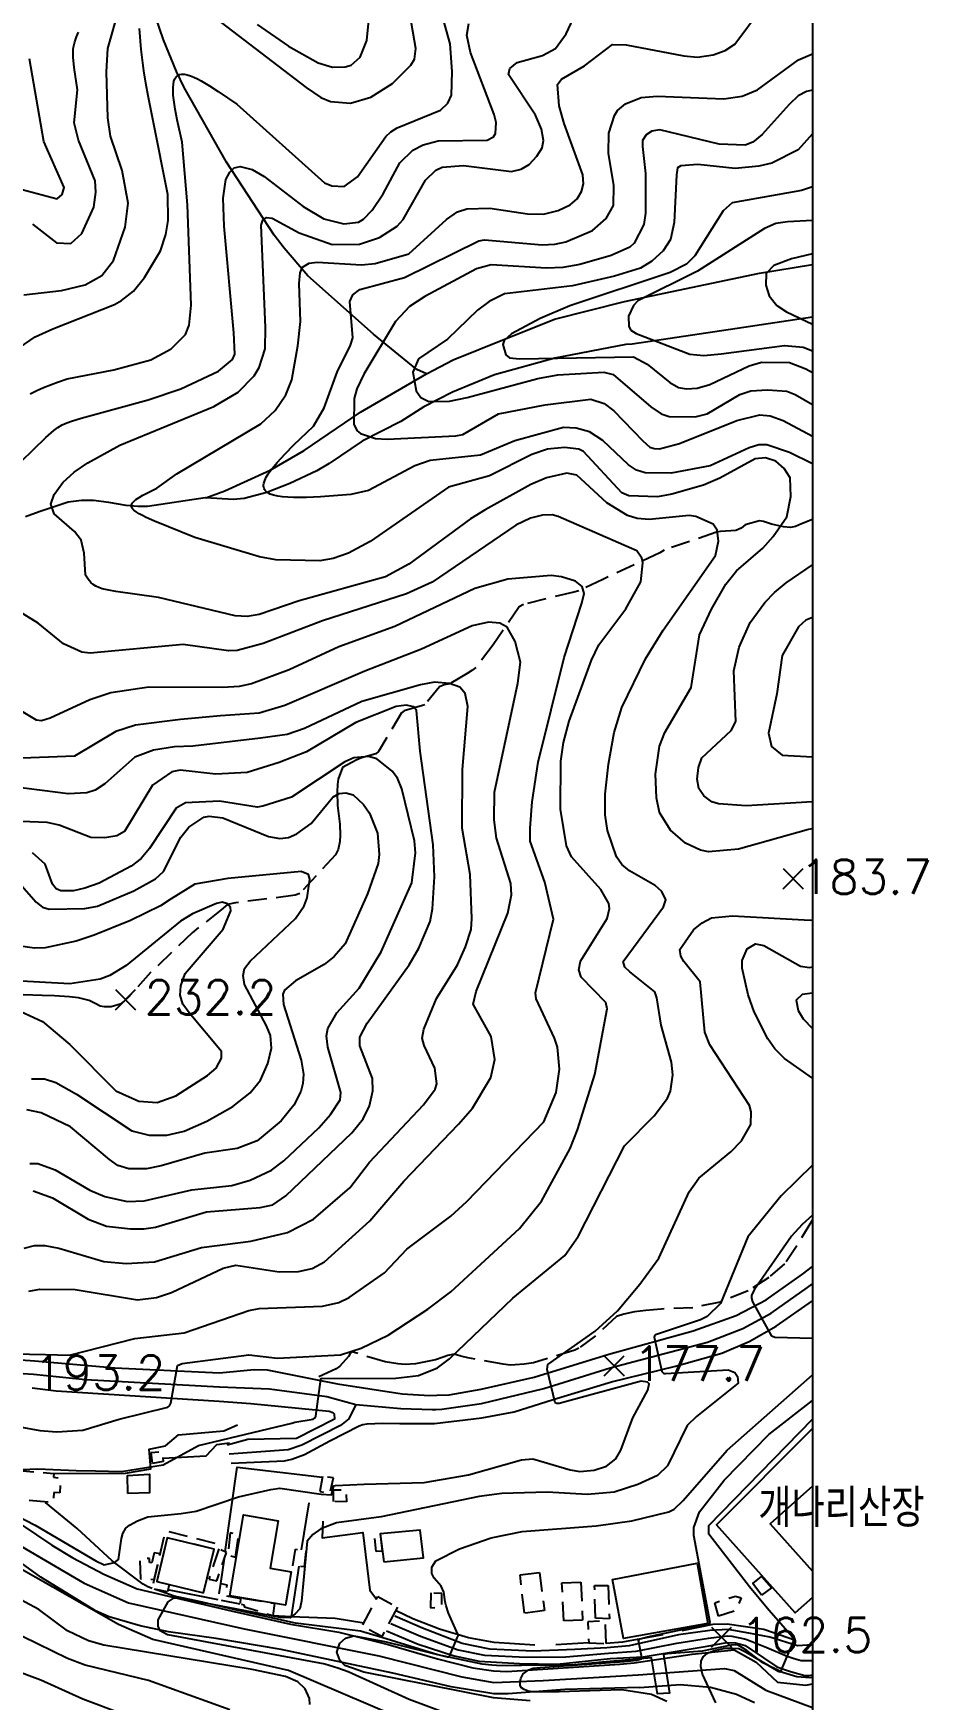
# Model space of a CAD drawing. Extents: x 197794 to 200030, y 561152 to 563931.
# Drawn here: x 199795.2 to 200030.3, y 561743 to 562181.1 of the extents above; entities that cross this region are included whole.
import ezdxf

# ---------------------------------------------------------------- set-up
doc = ezdxf.new("R2010")
doc.units = 0
doc.linetypes.add('5M2P5', pattern=[7.5, 5, -2.5])
for name, color, linetype in [('A0013110', 1, 'CONTINUOUS'), ('A0023119', 1, '5M2P5'), ('A0023210', 7, 'CONTINUOUS'), ('B0014111', 7, 'CONTINUOUS'), ('B0014112', 7, 'CONTINUOUS'), ('B0014116', 7, '5M2P5'), ('B0014117', 7, '5M2P5'), ('B0024120', 3, 'B0024120'), ('C0052211', 1, 'CONTINUOUS'), ('E0022112', 5, 'CONTINUOUS'), ('E0022115', 7, 'CONTINUOUS'), ('E0032111', 5, 'CONTINUOUS'), ('F0017111', 30, 'CONTINUOUS'), ('F0017114', 7, 'CONTINUOUS'), ('F0027132', 7, 'CONTINUOUS'), ('F0027217', 7, 'CONTINUOUS'), ('F0047224', 7, 'CONTINUOUS'), ('H0017334', 7, 'CONTINUOUS'), ('H0049140', 7, 'CONTINUOUS')]:
    doc.layers.add(name, color=color, linetype=linetype)
doc.styles.add('NGSW', font='romans.shx', dxfattribs={"bigfont": 'ngsw.shx'})
doc.linetypes.add('B0024120', pattern='A,10,-1.75,[133,ltypeshp.shx,S=0.75,R=0,X=0,Y=0],-3.25', length=15)

# ---------------------------------------------------------------- blocks, each defined once
blk = doc.blocks.new('F0027217')
at = {"layer": 'F0027217'}
for p, q in [((-2.652, 2.652), (2.652, -2.652)), ((-2.652, -2.652), (2.652, 2.652))]:
    blk.add_line(p, q, dxfattribs=at)

msp = doc.modelspace()

# ---------------------------------------------------------------- linework, layer by layer
at = {"layer": 'A0013110', "flags": 128}
for points in [[(199772.753, 561833.679), (199795.561, 561832.102), (199816.668, 561830.205), (199844.157, 561828.953), (199853.266, 561829.826), (199856.673, 561829.743), (199868.976, 561827.256), (199875.147, 561826.008), (199892.168, 561823.441), (199899.33, 561823.004), (199901.238, 561823.016), (199904.504, 561823.179), (199912.957, 561824.637), (199926.891, 561827.782), (199946.532, 561833.835), (199968.645, 561839.93), (199979.997, 561844.033), (199987.819, 561848.095), (199997.372, 561854.843), (200000, 561856.868)], [(199847.249, 561805.178), (199861.238, 561805.766), (199863.176, 561806.244), (199866.484, 561807.426), (199873.122, 561811.031), (199880.838, 561814.997), (199881.793, 561815.325), (199882.99, 561815.486), (199884.953, 561815.628), (199886.944, 561815.652), (199891.537, 561815.607), (199900.711, 561815.613), (199913.141, 561817.136), (199921.594, 561818.644), (199931.847, 561821.904), (199947.169, 561826.565), (199964.059, 561830.683), (199976.174, 561834.095), (199983.407, 561837.165), (199990.486, 561841.157), (200000, 561847.86)], [(199794.893, 561824.978), (199801.245, 561824.219), (199844.048, 561821.511), (199852.339, 561820.87), (199873.014, 561818.804), (199873.982, 561818.51), (199874.315, 561818.115), (199874.37, 561816.735), (199864.367, 561811.633), (199851.612, 561811.438), (199846.131, 561809.922)], [(200000, 561757.43), (199996.14, 561757.18), (199988.82, 561759.38), (199983.27, 561760.43), (199977.85, 561761.48), (199973.04, 561761.2), (199964.78, 561760), (199951.81, 561757.11), (199945.94, 561756.64), (199937.52, 561756.18), (199926.49, 561755.73), (199915.21, 561756.29), (199907.96, 561757.78), (199897.5, 561761.79), (199890.25, 561764.94)], [(199888.07, 561761.05), (199896.41, 561757.6), (199905.87, 561754.48), (199912.42, 561753.1), (199923.03, 561752.53), (199932.9, 561752.35), (199946.89, 561753.78), (199955.55, 561754.29), (199963.96, 561755.61), (199972.35, 561757.04), (199977.51, 561758), (199979.78, 561757.9), (199981.11, 561757.59), (199982.37, 561757.2), (199987.17, 561753.95), (199990.65, 561751.59), (199994.25, 561750.37), (199997.99, 561749.36), (199999.1, 561749.37), (200000, 561749.48)]]:
    msp.add_lwpolyline(points, dxfattribs=at)
at = {"layer": 'A0023119'}
for points in [[(200000, 562053.315), (199997.184, 562052.154), (199995.578, 562051.449), (199994.225, 562051.182), (199992.423, 562051.332), (199989.23, 562052.107), (199987.121, 562052.755), (199986.133, 562052.961), (199982.335, 562051.89), (199981.315, 562051.055), (199979.919, 562050.403), (199975.864, 562050.187), (199974.798, 562049.982), (199961.014, 562045.22), (199959.924, 562044.552), (199944.934, 562037.548), (199938.608, 562034.535), (199937.254, 562034.224), (199924.068, 562030.985), (199922.934, 562030.369), (199916.083, 562020.309), (199911.49, 562014.375), (199910.496, 562013.602), (199909.284, 562012.767), (199904.644, 562010.102), (199903.238, 562009.79), (199901.99, 562009.305), (199898.109, 562004.606), (199897.524, 562004.368), (199892.687, 562002.986), (199891.981, 562002.45), (199885.97, 561992.28), (199885.203, 561991.692), (199881.518, 561990.621), (199880.113, 561990.047), (199876.519, 561988.102), (199875.324, 561984.986), (199875.155, 561983.587), (199875.101, 561981.655), (199875.149, 561978.107), (199875.744, 561973.179), (199875.851, 561970.269), (199875.769, 561968.678), (199875.314, 561966.517), (199874.655, 561965.125), (199865.252, 561955.003), (199863.996, 561954.483), (199848.313, 561952.519), (199846.261, 561952.066), (199844.553, 561950.644), (199836.936, 561944.655), (199826.048, 561934.16), (199820.234, 561927.715), (199819.119, 561926.679), (199818.055, 561925.836), (199815.707, 561925.163), (199813.827, 561925.121), (199812.769, 561925.318), (199811.657, 561925.926), (199809.879, 561926.785), (199807.045, 561927.508), (199804.701, 561927.814), (199800.732, 561928.053), (199797.497, 561928.164), (199790.775, 561928.41)], [(200000, 561869.126), (199999.748, 561868.692), (199995.89, 561862.289), (199992.696, 561857.567), (199988.547, 561854), (199983.117, 561850.495), (199975.772, 561847.542), (199968.561, 561846.01), (199960.244, 561845.689), (199956.207, 561845.31), (199953.238, 561844.936), (199950.443, 561844.394), (199948.504, 561843.766), (199942.979, 561838.632), (199938.6, 561835.372), (199937.555, 561834.864), (199926.659, 561831.591), (199924.25, 561831.207), (199921.906, 561830.986), (199920.542, 561830.936), (199918.7, 561831.192), (199909.402, 561832.892), (199907.611, 561833.282), (199906.49, 561833.687), (199905.796, 561833.796), (199904.17, 561833.477), (199902.946, 561833.002), (199900.89, 561832.34), (199897.827, 561831.691), (199895.641, 561831.252), (199892.934, 561831.097), (199891.06, 561831.275), (199887.657, 561831.788), (199879.054, 561834.436), (199878.596, 561834.221), (199878.041, 561833.196), (199875.807, 561830.681), (199874.78, 561829.945), (199868.976, 561827.256)]]:
    msp.add_lwpolyline(points, dxfattribs=at)
at = {"layer": 'A0023210', "flags": 128}
for points in [[(199773.422, 561829.937), (199795.227, 561828.54), (199808.957, 561827.212), (199844.102, 561825.232), (199857.297, 561824.713), (199872.369, 561822.684), (199880.019, 561820.575), (199891.853, 561819.524), (199900.021, 561819.308), (199900.975, 561819.315), (199902.608, 561819.396), (199913.049, 561820.887), (199929.369, 561824.843), (199946.85, 561830.2), (199972.41, 561837.012), (199981.702, 561840.599), (199989.153, 561844.626), (199998.686, 561851.352), (200000, 561852.364)], [(199880.019, 561820.575), (199878.151, 561816.828), (199875.937, 561815.089), (199865.752, 561809.879), (199862.192, 561808.651), (199846.69, 561807.55)], [(199889.16, 561762.995), (199896.955, 561759.695), (199906.915, 561756.13), (199913.815, 561754.695), (199924.76, 561754.13), (199935.21, 561754.265), (199946.415, 561755.21), (199953.68, 561755.7), (199964.37, 561757.805), (199972.695, 561759.12), (199977.68, 561759.74), (199978.815, 561759.69), (199982.19, 561759.01), (199982.82, 561758.815), (199987.995, 561756.665), (199993.395, 561754.385), (199995.195, 561753.775), (199997.065, 561753.27), (200000, 561753.328)]]:
    msp.add_lwpolyline(points, dxfattribs=at)
at = {"layer": 'B0014111', "flags": 128}
for points in [[(200000, 561769.85), (199995.47, 561765.83), (199974.83, 561788.96), (200000, 561814.3)], [(200000, 561799.16), (199988.95, 561789.18), (200000, 561776.74)]]:
    msp.add_lwpolyline(points, dxfattribs=at)
for points in [[(199846.87, 561770.3), (199850.43, 561791.56), (199859.56, 561790.03), (199857.47, 561777.55), (199863.01, 561776.62), (199861.54, 561767.85)], [(199839.97, 561771.12), (199842.71, 561782.59), (199830.4, 561785.54), (199827.65, 561774.07)], [(199972.498, 561763.026), (199950.352, 561759.047), (199947.475, 561774.593), (199969.702, 561778.892)], [(199986.63, 561770.44), (199984.39, 561773.51), (199986.65, 561775.38), (199989.29, 561772.35)]]:
    msp.add_lwpolyline(points, close=True, dxfattribs=at)
at = {"layer": 'B0014112', "flags": 128}
for points in [[(199820.049, 561797.178), (199819.977, 561801.943), (199825.712, 561802.304), (199825.755, 561797.353)], [(199887.31, 561779.24), (199897.77, 561780.32), (199896.88, 561787.59), (199886.36, 561786.6)]]:
    msp.add_lwpolyline(points, close=True, dxfattribs=at)
at = {"layer": 'B0014116', "flags": 128}
for points in [[(199826.506, 561805.042), (199826.153, 561807.959), (199829.035, 561808.287), (199829.325, 561805.634)], [(199790.002, 561795.727), (199790.484, 561803.348), (199800.574, 561802.484), (199800.516, 561801.478), (199802.281, 561801.214), (199802.171, 561797.357), (199800.616, 561797.465), (199800.466, 561794.836)], [(199871.219, 561801.677), (199870.491, 561797.736), (199873.165, 561797.171), (199874.107, 561801.278)], [(199874.158, 561795.134), (199874.153, 561798.138), (199877.436, 561798.147), (199877.498, 561794.973)], [(199830.926, 561773.265), (199830.471, 561771.37), (199826.463, 561772.176), (199829.97, 561787.396), (199843.449, 561784.027), (199842.719, 561782.608), (199830.391, 561785.558), (199827.631, 561774.065)], [(199848.346, 561780.458), (199849.206, 561786.402), (199846.988, 561786.85), (199846.281, 561780.997)], [(199886.932, 561782.011), (199885.301, 561781.97), (199884.869, 561786.343), (199886.34, 561786.597)], [(199843.93, 561782.64), (199841.36, 561774.67), (199843.42, 561774.19), (199845.96, 561781.68)], [(199863.437, 561778.205), (199864.088, 561782.587), (199866.899, 561782.146), (199866.404, 561777.957)], [(199826.961, 561781.612), (199826.379, 561778.98), (199825.711, 561779.016), (199825.702, 561780.091), (199823.145, 561780.003), (199823.345, 561774.796), (199827, 561774.591), (199828.551, 561781.329)], [(199849.567, 561768.078), (199843.767, 561769.271), (199844.517, 561773.516), (199846.052, 561773.197), (199845.671, 561770.385), (199849.699, 561769.585)], [(199858.584, 561768.323), (199858.189, 561765.015), (199850.702, 561767.346), (199850.76, 561767.828), (199849.587, 561768.074), (199849.843, 561769.783)], [(199890.93, 561767.32), (199886.8, 561759.6), (199881.64, 561762.35), (199885.77, 561770.08)], [(199899.69, 561771.07), (199899.64, 561767.17), (199902.57, 561767.36), (199902.63, 561770.9)], [(199975.328, 561764.946), (199974.367, 561768.489), (199979.791, 561770.192), (199981.249, 561769.747), (199980.031, 561766.491)], [(199945.82, 561757.78), (199945.614, 561763.673), (199940.989, 561763.421), (199941.21, 561757.918)]]:
    msp.add_lwpolyline(points, close=True, dxfattribs=at)
at = {"layer": 'B0014116'}
for points in [[(199924.299, 561765.719), (199923.171, 561775.829), (199928.259, 561776.396), (199929.582, 561766.472)], [(199934.627, 561763.727), (199934.165, 561773.688), (199939.138, 561773.841), (199939.611, 561763.863)]]:
    msp.add_lwpolyline(points, close=True, dxfattribs=at)
at = {"layer": 'B0014117'}
msp.add_lwpolyline([(199942.979, 561764.375), (199942.749, 561773.015), (199946.322, 561773.029), (199946.671, 561764.244)], close=True, dxfattribs=at)
at = {"layer": 'B0024120', "flags": 128}
for points in [[(199800.574, 561802.484), (199819.445, 561802.543), (199826.054, 561803.67), (199825.617, 561808.872), (199829.946, 561809.762), (199833.4, 561812.646), (199845.28, 561813.718), (199848.899, 561815.245)], [(199845.673, 561781.816), (199848.782, 561804.151), (199871.192, 561801.53)], [(199867.636, 561794.717), (199865.614, 561782.348)], [(199871.327, 561789.907), (199871.176, 561785.552), (199881.784, 561786.973), (199883.71, 561771.737), (199885.404, 561769.394)], [(199844.517, 561773.516), (199845.44, 561780.147)], [(199865.007, 561778.074), (199862.96, 561764.803), (199858.189, 561765.015)], [(199843.767, 561769.271), (199830.597, 561771.894)], [(199882.065, 561763.145), (199874.594, 561764.334), (199862.96, 561764.803)], [(199927.07, 561757.338), (199916.359, 561758.017), (199909.583, 561759.237), (199902.019, 561761.552), (199894.995, 561764.282), (199890.449, 561766.421)], [(199960.682, 561760.015), (199950.134, 561758.077), (199945.82, 561757.78)], [(199995.557, 561758.579), (199987.291, 561761.421), (199977.573, 561762.855), (199973.806, 561762.777), (199965.708, 561761.081)], [(199941.21, 561757.918), (199932.606, 561757.423)]]:
    msp.add_lwpolyline(points, dxfattribs=at)
at = {"layer": 'C0052211', "flags": 128}
for points in [[(199826.478, 561772.24), (199825.33, 561772.62), (199824.07, 561773.33), (199815.96, 561779.45), (199806.69, 561788.01), (199798.38, 561794.81)], [(200000, 561748.86), (199999.31, 561748.75), (199995.94, 561748.98), (199992.18, 561750.16), (199986.98, 561752.66), (199982.81, 561755.93), (199980.48, 561757.33), (199979.91, 561757.41), (199978.63, 561757.35), (199971.02, 561755.72), (199961.83, 561755.02), (199960.83, 561754.89), (199962.49, 561744.71), (199959.26, 561744.52), (199957.71, 561754), (199943.89, 561752.76), (199936.52, 561752.03), (199927.44, 561752.04), (199919.65, 561751.9), (199916.94, 561751.96), (199915.7, 561752.06), (199913.19, 561752.36), (199901.52, 561754.81), (199886.83, 561759.37), (199881.17, 561761.01), (199864.13, 561763.12), (199849.81, 561766.24), (199838.83, 561768.77), (199832.27, 561770.21), (199828.8, 561771.47), (199826.989, 561772.07)]]:
    msp.add_lwpolyline(points, dxfattribs=at)
at = {"layer": 'E0022112', "flags": 128}
for points in [[(199898.56, 562091.62), (199896.01, 562092.72), (199884.62, 562102.06), (199867.36, 562117.38), (199861.17, 562124.62), (199858.55, 562128.06), (199845.98, 562147.26), (199834.88, 562166.87), (199832.81, 562171.06), (199829.42, 562179.4), (199822.43, 562199.92), (199815.58, 562222.56)], [(199840.363, 562059.019), (199825.181, 562056.681), (199822.69, 562056.69), (199819.612, 562056.984), (199815.029, 562057.789), (199811.032, 562058.272), (199807.842, 562058.296), (199804.4, 562057.846), (199796.77, 562055.318), (199793.156, 562054.037)]]:
    msp.add_lwpolyline(points, dxfattribs=at)
at = {"layer": 'E0022115', "flags": 128}
msp.add_lwpolyline([(199784.093, 561787.911), (199808.571, 561773.647), (199820.179, 561768.449), (199850.614, 561761.649), (199886.012, 561754.509), (199907.851, 561748.971), (199916.23, 561747.52), (199929.257, 561748.046), (199954.223, 561749.499), (199976.92, 561751.214), (199979.427, 561750.62), (199987.74, 561745.477), (200000, 561740.941)], dxfattribs=at)
at = {"layer": 'E0032111', "flags": 128}
for points in [[(200000, 562106.52), (199980.22, 562103.5), (199952.62, 562099.44), (199951, 562099.35), (199932.28, 562095.73), (199916.41, 562091.38), (199905.37, 562086.8), (199897.87, 562082.89), (199891.8, 562079.08), (199881.68, 562073.93), (199872.96, 562068), (199869.76, 562066.06), (199862.67, 562062.77), (199856.57, 562060.38), (199850.64, 562058.79), (199847.73, 562058.53), (199840.57, 562059.04), (199845.57, 562060.84), (199857.47, 562066.28), (199866.4, 562071.47), (199881.21, 562081.53), (199898.56, 562091.62), (199905.61, 562095.29), (199912.32, 562098.02), (199932.2, 562105.94), (199950.64, 562110.6), (199986.12, 562118.09), (200000, 562120.36)], [(199787.932, 561791.758), (199800.08, 561783.64), (199805.62, 561780.28), (199813.78, 561776.01), (199822.53, 561772.13), (199847.23, 561766.32), (199862.77, 561762.87), (199875.52, 561760.7), (199888.52, 561757.52), (199901.48, 561753.74), (199910.78, 561751.32), (199916.15, 561750.53), (199919.69, 561750.4), (199949.41, 561752.29), (199953.12, 561752.69), (199968.41, 561754.97), (199979.43, 561756.11), (199985.25, 561752.87), (199990.85, 561747.62), (199998.32, 561746.8), (200000, 561747.14)], [(199954.65, 561746.17), (199934.93, 561745.62), (199920.02, 561744.5), (199916.26, 561744.51), (199905.01, 561746.33), (199889.75, 561749.95), (199860.33, 561756.2), (199843.31, 561759.1), (199830.74, 561760.84), (199823.31, 561762.41), (199815.1, 561764.77), (199811.53, 561766.37), (199797.18, 561775.19), (199790.04, 561780.39)], [(199954.65, 561746.16), (199965.26, 561746.96), (199973.26, 561746.28), (199980.02, 561744.39), (199984.82, 561742.23)]]:
    msp.add_lwpolyline(points, dxfattribs=at)
at = {"layer": 'F0017111'}
for points, elevation in [([(199788.054, 561803.328), (199796.42, 561803.706), (199806.449, 561803.274), (199811.526, 561803.144), (199818.373, 561802.993), (199829.312, 561804.725), (199838.64, 561809.78), (199863.198, 561815.723), (199863.914, 561815.925), (199868.811, 561816.746), (199869.161, 561817.015), (199869.484, 561817.526), (199870.777, 561827.233), (199870.83, 561827.394), (199871.126, 561827.555), (199877.917, 561827.471), (199890.493, 561827.485), (199896.426, 561828.197), (199901.488, 561830.248), (199904.644, 561832.63), (199921.288, 561848.549), (199934.934, 561859.819), (199938.46, 561864.788), (199950.579, 561888.577), (199958.427, 561896.486), (199961.904, 561901.146), (199962.719, 561902.979), (199963.328, 561907.295), (199962.945, 561910.627), (199960.233, 561920.316), (199959.123, 561927.497), (199958.588, 561929.103), (199951.993, 561934.353), (199950.715, 561935.62), (199950.242, 561937.052), (199960.897, 561951.439), (199961.484, 561953.312), (199960.458, 561955.463), (199958.65, 561957.043), (199951.97, 561960.946), (199949.903, 561962.587), (199948.525, 561964.618), (199946.14, 561971.565), (199945.524, 561975.638), (199945.547, 561981.075), (199946.397, 561988.98), (199947.917, 561997.282), (199949.947, 562003.913), (199956.128, 562016.658), (199960.787, 562024.193), (199974.575, 562043.853), (199975.287, 562047.61), (199974.975, 562050.532), (199973.933, 562052.045), (199969.386, 562054.134), (199967.623, 562054.364), (199957.113, 562053.325), (199953.986, 562053.553), (199951.373, 562054.34), (199945.952, 562057.701), (199938.07, 562064.993), (199935.464, 562065.499), (199930.128, 562064.234), (199926.018, 562062.528), (199914.028, 562055.801), (199910.162, 562053.516), (199893.96, 562041.536), (199887.757, 562038.227), (199865.049, 562031.951), (199854.538, 562028.336), (199851.43, 562027.778), (199848.288, 562027.957), (199828.116, 562032.759), (199816.921, 562034.405), (199815.048, 562034.699), (199814.138, 562034.884), (199813.262, 562035.112), (199812.43, 562035.399), (199811.653, 562035.759), (199810.943, 562036.207), (199810.309, 562036.759), (199809.936, 562037.183), (199809.593, 562037.645), (199808.953, 562038.634), (199808.582, 562044.436), (199807.783, 562047.833), (199806.009, 562050.187), (199800.651, 562054.817), (199799.846, 562057.305), (199800.65, 562059.86), (199802.963, 562063.016), (199805.977, 562065.78), (199809.548, 562068.194), (199817.91, 562072.852), (199842.637, 562082.988), (199849.052, 562086.768), (199853.218, 562091.052), (199854.571, 562093.262), (199856.117, 562098.136), (199856.247, 562103.784), (199855.057, 562130.726), (199855.533, 562132.013), (199856.514, 562132.724), (199857.966, 562132.516), (199865.081, 562128.65), (199873.781, 562125.621), (199880.983, 562125.661), (199886.223, 562127.425), (199890.814, 562130.426), (199892.423, 562132.158), (199898.341, 562142.555), (199901.015, 562145.121), (199902.685, 562145.91), (199908.315, 562146.36), (199920.91, 562144.828), (199923.421, 562145.423), (199925.519, 562146.641), (199927.53, 562148.873), (199928.933, 562151.055), (199929.328, 562152.966), (199928.823, 562155.936), (199927.206, 562159.579), (199920.082, 562170.33), (199920.496, 562171.874), (199922.365, 562173.455), (199929.079, 562175.348), (199932.47, 562177.154), (199935.266, 562180.978), (199938.247, 562187.371)], 185), ([(199792.749, 562112.417), (199802.603, 562113.489), (199808.823, 562114.972), (199813.202, 562117.484), (199816.257, 562121.405), (199819.371, 562130.13), (199820.114, 562136.474), (199818.559, 562145.095), (199815.503, 562154.093), (199814.781, 562158.95), (199814.439, 562170.998), (199814.791, 562177.136), (199817.692, 562187.359)], 205), ([(199794.397, 562086.335), (199795.23, 562086.812), (199796.086, 562087.251), (199797.856, 562088.033), (199799.68, 562088.725), (199801.53, 562089.374), (199804.09, 562090.254), (199816.327, 562092.669), (199826.135, 562095.282), (199831.48, 562098.148), (199835.168, 562101.95), (199836.208, 562104.429), (199836.735, 562109.681), (199835.744, 562136.047), (199834.322, 562152.512), (199833.019, 562158.399), (199832.493, 562161.156), (199832.119, 562163.688), (199832.004, 562164.847), (199831.946, 562165.922), (199831.951, 562166.903), (199832.025, 562167.781), (199832.174, 562168.547), (199832.405, 562169.192), (199832.725, 562169.706), (199832.92, 562169.911), (199833.139, 562170.08), (199833.378, 562170.209), (199833.64, 562170.304), (199834.232, 562170.393), (199834.909, 562170.357), (199835.664, 562170.204), (199836.492, 562169.943), (199837.387, 562169.584), (199838.342, 562169.135), (199839.351, 562168.604), (199841.509, 562167.338), (199843.812, 562165.855), (199848.661, 562162.531), (199871.748, 562141.845), (199873.71, 562141.008), (199876.909, 562140.901), (199880.456, 562143.374), (199887.89, 562154.049), (199889.207, 562155.261), (199890.843, 562156.299), (199902.232, 562160.897), (199904.17, 562162.735), (199905.157, 562164.874), (199905.347, 562171.059), (199904.79, 562178.377), (199901.939, 562188.468)], 195), ([(200000, 561971.979), (199999.002, 561971.801), (199980.555, 561966.642), (199972.694, 561965.954), (199970.609, 561966.352), (199966.616, 561968.238), (199962.675, 561971.628), (199959.778, 561976.302), (199959.021, 561980.117), (199958.744, 561986.359), (199959.847, 561993.692), (199961.252, 561997.267), (199968.131, 562009.102), (199970.321, 562022.999), (199973.456, 562029.733), (199977.247, 562036.293), (199980.093, 562039.765), (199986.964, 562045.781), (199989.735, 562048.812), (199993.309, 562053.983), (199994.346, 562059.366), (199994.132, 562064.225), (199992.628, 562066.746), (199990.392, 562068.63), (199987.692, 562069.477), (199984.953, 562069.283), (199975.659, 562064.168), (199971.378, 562062.358), (199963.018, 562059.924), (199959.277, 562059.301), (199951.765, 562059.55), (199949.949, 562060.352), (199939.853, 562071.22), (199938.596, 562071.791), (199934.871, 562072.245), (199930.371, 562071.782), (199926.22, 562070.434), (199915.127, 562064.749), (199904.373, 562061.809), (199883.788, 562047.546), (199878.08, 562044.423), (199873.987, 562043.043), (199870.505, 562042.415), (199858.988, 562042.665), (199854.619, 562043.484), (199837.628, 562048.544), (199827.058, 562052.889), (199824.904, 562053.843), (199823.908, 562054.322), (199823.009, 562054.804), (199822.239, 562055.289), (199821.632, 562055.778), (199821.399, 562056.024), (199821.218, 562056.272), (199821.095, 562056.521), (199821.032, 562056.772), (199821.038, 562057.06), (199821.123, 562057.35), (199821.283, 562057.643), (199821.511, 562057.937), (199822.152, 562058.529), (199823.004, 562059.127), (199824.026, 562059.73), (199825.175, 562060.335), (199827.684, 562061.552), (199832.936, 562065.268), (199854.98, 562078.417), (199858.804, 562081.971), (199861.581, 562086.116), (199863.166, 562090.033), (199864.715, 562098.937), (199865.447, 562105.356), (199865.052, 562115.358), (199865.309, 562118.164), (199865.98, 562119.683), (199867.72, 562120.747), (199869.786, 562120.957), (199881.44, 562120.295), (199885.072, 562120.616), (199893.912, 562123.195), (199903.865, 562132.176), (199906.685, 562134.16), (199909.165, 562135.023), (199915.244, 562135.135), (199925.112, 562133.638), (199929.29, 562133.596), (199933.198, 562134.533), (199936.361, 562136.026), (199938.187, 562137.632), (199939.342, 562139.516), (199939.868, 562141.533), (199939.645, 562143.918), (199934.737, 562157.393), (199933.468, 562162.093), (199932.971, 562167.664), (199934.081, 562169.12), (199940.065, 562172.568), (199947.499, 562178.211), (199951.043, 562178.145), (199966.233, 562175.188), (199969.817, 562174.902), (199973.963, 562175.468), (199977.052, 562176.646), (199979.664, 562178.273), (199986.544, 562187.554)], 180), ([(199854.054, 562183.416), (199862.327, 562177.761), (199870.052, 562173.353), (199873.832, 562172.222), (199877.219, 562172.3), (199878.754, 562172.809), (199881.159, 562174.905), (199882.908, 562179.223), (199883.769, 562188.088)], 205), ([(199791.964, 562068.587), (199798.532, 562074.905), (199800.591, 562076.669), (199801.668, 562077.465), (199802.8, 562078.156), (199803.98, 562078.711), (199805.213, 562079.166), (199807.77, 562079.908), (199825.399, 562084.798), (199834.021, 562087.654), (199843.9, 562092.299), (199847.594, 562095.359), (199848.203, 562096.817), (199847.947, 562102.381), (199845.361, 562130.449), (199845.15, 562137.809), (199845.831, 562142.741), (199846.829, 562144.611), (199848.044, 562145.747), (199849.599, 562146.129), (199852.74, 562145.336), (199855.884, 562143.469), (199866.117, 562135.568), (199871.555, 562132.353), (199876.807, 562131.079), (199880.695, 562131.527), (199881.982, 562132.246), (199884.324, 562134.68), (199887.184, 562138.93), (199891.533, 562147.093), (199894.987, 562150.393), (199897.722, 562151.835), (199901.648, 562152.842), (199914.534, 562153.007), (199916.192, 562153.931), (199916.68, 562154.771), (199916.836, 562157.663), (199916.362, 562159.797), (199910.123, 562176.053), (199909.183, 562180.635), (199909.688, 562183.687)], 190), ([(199795.008, 562130.928), (199801.324, 562126.044), (199805.1, 562125.866), (199807.976, 562128.519), (199811.101, 562135.454), (199811.597, 562139.394), (199811.42, 562142.365), (199807.067, 562153.074), (199805.949, 562157.593), (199806.829, 562166.275), (199805.914, 562172.142), (199805.659, 562174.864), (199805.646, 562176.206), (199805.687, 562176.87), (199805.768, 562177.527), (199805.898, 562178.2), (199806.071, 562178.866), (199806.52, 562180.181), (199807.066, 562181.481)], 210), ([(199790.916, 562140.406), (199801.469, 562137.582), (199802.741, 562138.758), (199803.28, 562140.604), (199797.926, 562152.673), (199794.231, 562174.402)], 215), ([(200000, 562166.234), (199998.506, 562165.885), (199996.309, 562164.671), (199993.877, 562162.424), (199986.823, 562154.511), (199984.39, 562152.505), (199982.347, 562151.738), (199975.477, 562152.002), (199959.915, 562155.785), (199957.791, 562155.417), (199956.325, 562154.488), (199955.391, 562152.971), (199955.344, 562151.403), (199956.149, 562144.294), (199956.107, 562133.836), (199955.724, 562130.875), (199953.178, 562125.935), (199951.993, 562124.901), (199947.09, 562122.709), (199938.861, 562120.34), (199934.389, 562119.59), (199930.124, 562119.385), (199915.523, 562120.254), (199911.681, 562119.213), (199898.097, 562111.972), (199894.095, 562109.298), (199890.386, 562105.344), (199882.094, 562091.546), (199880.249, 562087.652), (199879.591, 562085.093), (199879.459, 562078.275), (199880.296, 562076.623), (199881.238, 562075.874), (199885.187, 562074.632), (199888.258, 562074.423), (199906.27, 562075.298), (199908.133, 562075.687), (199917.493, 562081.087), (199929.743, 562083.465), (199941.745, 562084.902), (199945.289, 562083.844), (199947.82, 562081.913), (199955.394, 562073.99), (199957.284, 562072.318), (199958.408, 562071.943), (199959.788, 562071.912), (199965.109, 562073.303), (199980.115, 562079.346), (199986.192, 562080.808), (199988.928, 562080.542), (199992.287, 562079.372), (200000, 562075.215)], 170), ([(200000, 562154.707), (199996.291, 562150.468), (199989.363, 562147.037), (199985.938, 562146.196), (199979.712, 562145.604), (199969.871, 562146.606), (199965.387, 562146.303), (199964.552, 562145.794), (199964.279, 562143.969), (199963.682, 562131.38), (199962.704, 562126.957), (199960.825, 562123.94), (199957.808, 562121.252), (199954.821, 562119.427), (199948.001, 562117.309), (199936.959, 562114.734), (199919.042, 562112.674), (199915.013, 562110.665), (199912.011, 562108.366), (199904.067, 562100.7), (199896.418, 562095.513), (199895.012, 562092.035), (199895.804, 562087.163), (199897.051, 562085.343), (199899.207, 562084.341), (199904.571, 562084.453), (199909.287, 562085.354), (199927.854, 562090.374), (199933.11, 562091.344), (199945.171, 562092.006), (199947.621, 562091.414), (199957.583, 562082.943), (199960.246, 562081.113), (199962.349, 562080.392), (199969.208, 562080.338), (199972.308, 562081.082), (199980.97, 562086.156), (199983.867, 562087.172), (199988.171, 562087.423), (199993.264, 562087.026), (199995.485, 562086.211), (200000, 562083.527)], 165), ([(200000, 562140.767), (199997.133, 562139.785), (199978.888, 562136.533), (199976.596, 562134.47), (199969.139, 562122.616), (199966.885, 562120.482), (199962.654, 562118.216), (199936.22, 562109.465), (199928.479, 562106.158), (199920.911, 562102.11), (199918.94, 562100.36), (199918.629, 562099.326), (199919.414, 562096.595), (199920.421, 562095.853), (199923.017, 562095.531), (199952.953, 562096.058), (199956.593, 562094.189), (199962.518, 562089.311), (199964.782, 562088.03), (199966.955, 562087.634), (199969.699, 562087.851), (199973.051, 562088.814), (199983.357, 562093.682), (199986.598, 562094.65), (199993.98, 562094.577), (199998.313, 562092.954), (200000, 562091.926)], 160), ([(200000, 562131.921), (199993.433, 562131.529), (199990.408, 562131.118), (199987.387, 562129.842), (199969.781, 562118.558), (199954.154, 562110.804), (199952.969, 562109.57), (199951.644, 562106.755), (199951.77, 562104.051), (199952.281, 562103.105), (199953.661, 562102.203), (199967.834, 562096.782), (199971.497, 562096.44), (199976.035, 562096.849), (199992.717, 562099.081), (199997.558, 562098.651), (200000, 562097.637)], 155), ([(199784.887, 561815.964), (199796.885, 561813.767), (199801.359, 561813.455), (199808.241, 561813.891), (199817.762, 561816.726), (199830.596, 561819.93), (199830.963, 561820.266), (199831.36, 561820.969), (199833.076, 561830.857), (199834.299, 561831.388), (199851.885, 561833.631), (199859.409, 561832.776), (199875.983, 561833.681), (199881.361, 561835.453), (199888.481, 561838.836), (199898.883, 561845.644), (199904.938, 561850.245), (199923.001, 561866.868), (199928.808, 561874.038), (199936.325, 561887.882), (199938.287, 561892.833), (199942.823, 561907.349), (199946.062, 561924.638), (199945.737, 561926.328), (199939.218, 561932.986), (199938.59, 561934.85), (199939.062, 561937.207), (199946.088, 561948.417), (199946.672, 561951.059), (199946.5, 561952.312), (199944.388, 561955.987), (199936.684, 561964.64), (199935.406, 561967.524), (199933.769, 561977.15), (199933.865, 561989.741), (199934.541, 561994.652), (199936.093, 562000.246), (199941.983, 562016.277), (199943.838, 562020.384), (199951.001, 562029.845), (199954.908, 562036.932), (199955.427, 562041.884), (199955.156, 562043.161), (199953.82, 562045.092), (199933.221, 562054.057), (199931.615, 562054.533), (199929.093, 562054.458), (199925.945, 562053.611), (199922.054, 562051.814), (199900.03, 562036.812), (199893.266, 562033.763), (199871.201, 562026.658), (199855.651, 562020.696), (199848.763, 562018.861), (199846.512, 562018.762), (199834.592, 562020.431), (199810.135, 562018.155), (199807.93, 562018.393), (199803.144, 562020.641), (199796.438, 562026.038), (199788.687, 562030.892)], 190), ([(199781.372, 561834.107), (199798.439, 561833.76), (199804.724, 561833.614), (199821.862, 561837.992), (199834.876, 561839.425), (199851.876, 561845.326), (199854.571, 561845.86), (199871.203, 561846.442), (199875.521, 561847.433), (199878.227, 561848.714), (199887.541, 561855.243), (199893.409, 561861.435), (199904.95, 561870.136), (199909.164, 561873.942), (199929.438, 561894.963), (199932.651, 561902.601), (199933.514, 561908.757), (199932.989, 561914.542), (199932.249, 561916.965), (199927.369, 561927.283), (199927.208, 561928.88), (199931.933, 561948.177), (199929.655, 561957.943), (199925.782, 561968.765), (199925.811, 561972.156), (199926.356, 561979.028), (199927.95, 561989.452), (199934.715, 562017.051), (199939.386, 562031.272), (199939.977, 562033.826), (199939.472, 562035.717), (199937.736, 562037.1), (199934.083, 562038.258), (199931.353, 562038.57), (199919.956, 562037.581), (199911.285, 562035.119), (199890.266, 562025.142), (199875.544, 562019.812), (199862.498, 562013.794), (199852.552, 562010.089), (199849.317, 562009.358), (199845.009, 562009.143), (199825.559, 562009.193), (199815.596, 562007.709), (199810.043, 562005.891), (199799.629, 562001.081), (199797.347, 562000.381), (199796.016, 562000.533), (199792.08, 562002.94)], 195), ([(200000, 562027.531), (199998.264, 562026.8), (199996.4, 562025.089), (199992.036, 562017.582), (199990.665, 562007.444), (199988.51, 561997.107), (199989.23, 561993.573), (199992.05, 561991.364), (200000, 561990.924)], 170), ([(199792.768, 561861.715), (199795.476, 561862.41), (199798.207, 561862.448), (199801.893, 561861.667), (199813.757, 561858.227), (199819.582, 561857.68), (199827.05, 561858.118), (199839.433, 561861.87), (199852.369, 561863.557), (199862.009, 561865.811), (199868.872, 561869.317), (199878.426, 561877.56), (199883.578, 561884.292), (199897.806, 561899.387), (199900.824, 561903.489), (199901.271, 561904.934), (199900.727, 561909.066), (199897.913, 561914.986), (199897.413, 561916.967), (199897.834, 561919.249), (199901.18, 561927.315), (199906.708, 561936.174), (199908.779, 561940.946), (199910.275, 561945.527), (199910.496, 561948.422), (199910.049, 561959.96), (199907.899, 561972.177), (199908.028, 561987.536), (199909.464, 562004.166), (199908.769, 562007.572), (199907.365, 562009.206), (199904.634, 562010.17), (199900.687, 562010.496), (199896.977, 562009.863), (199881.59, 562005.417), (199866.46, 561998.359), (199861.95, 561996.735), (199854.952, 561995.771), (199837.125, 561993.717), (199832.34, 561993.516), (199826.753, 561992.649), (199821.93, 561990.844), (199814.011, 561983.756), (199811.491, 561982.174), (199809.287, 561981.439), (199804.392, 561981.21), (199786.544, 561983.469)], 205), ([(199795.126, 561876.809), (199800.238, 561874.977), (199809.662, 561869.356), (199814.481, 561867.521), (199820.711, 561866.761), (199824.279, 561866.802), (199827.335, 561867.192), (199840.701, 561871.292), (199854.825, 561872.411), (199858.164, 561873.114), (199861.625, 561875.461), (199878.945, 561892.045), (199881.951, 561895.688), (199883.599, 561899.125), (199884.476, 561903.096), (199884.328, 561906.347), (199881.05, 561914.927), (199881.046, 561917.169), (199882.972, 561920.9), (199893.964, 561936.18), (199896.588, 561940.586), (199899.497, 561947.606), (199900.181, 561950.953), (199900.635, 561959.324), (199900.359, 561967.779), (199896.873, 561992.371), (199895.959, 562003.093), (199895.204, 562004.087), (199893.253, 562004.464), (199890.615, 562004.135), (199880.017, 561999.941), (199867.054, 561992.248), (199859.863, 561989.379), (199851.422, 561986.795), (199843.215, 561986.299), (199833.791, 561987.426), (199831.625, 561986.929), (199826.529, 561983.44), (199819.136, 561971.237), (199817.143, 561970.132), (199813.963, 561969.605), (199810.362, 561969.718), (199801.968, 561972.944), (199798.823, 561973.593), (199782.927, 561974.287)], 210), ([(199794.316, 561883.984), (199796.393, 561883.955), (199800.976, 561882.312), (199810.069, 561876.934), (199813.984, 561875.263), (199819.885, 561874.013), (199824.342, 561874.152), (199836.831, 561877.082), (199847.359, 561878.144), (199852.24, 561879.596), (199857.859, 561882.221), (199861.068, 561884.649), (199870.294, 561893.311), (199873.355, 561896.81), (199875.884, 561900.748), (199876.016, 561902.676), (199872.621, 561914.533), (199872.26, 561917.495), (199872.619, 561919.438), (199874.952, 561923.541), (199880.872, 561930.067), (199886.647, 561939.646), (199894.706, 561957.785), (199895.634, 561965.662), (199895.404, 561968.801), (199892.118, 561982.496), (199890.916, 561985.278), (199889.551, 561987.104), (199885.506, 561990.399), (199883.33, 561990.953), (199879.424, 561990.62), (199877.093, 561989.609), (199863.049, 561980.31), (199855.577, 561977.938), (199854.031, 561977.655), (199844.144, 561979.244), (199835.191, 561978.791), (199832.775, 561977.371), (199825.745, 561966.755), (199823.572, 561964.125), (199820.956, 561962.152), (199812.479, 561957.667), (199808.733, 561956.326), (199805.801, 561955.626), (199802.414, 561955.624), (199801.234, 561956.202), (199800.258, 561957.392), (199798.295, 561962.707), (199794.997, 561965.685)], 215), ([(199791.487, 561957.755), (199795.975, 561952.642), (199797.575, 561951.35), (199799.328, 561950.817), (199808.738, 561951.024), (199812.063, 561951.623), (199821.631, 561955.66), (199827.331, 561958.85), (199829.387, 561960.724), (199833.969, 561969.731), (199836.07, 561972.378), (199840.012, 561975.034), (199841.448, 561975.309), (199845.024, 561974.872), (199857.055, 561969.981), (199860.048, 561969.39), (199862.26, 561969.728), (199864.484, 561970.656), (199868.219, 561973.375), (199873.945, 561980.319), (199875.615, 561981.3), (199877.332, 561981.437), (199879.288, 561980.907), (199882.011, 561978.356), (199883.61, 561976.096), (199885.687, 561970.793), (199886.162, 561965.232), (199885.844, 561962.847), (199883.037, 561954.86), (199877.225, 561941.767), (199874.296, 561938.361), (199871.671, 561936.301), (199864.129, 561931.988), (199861.256, 561929.51), (199860.829, 561928.477), (199860.935, 561925.777), (199865.58, 561911.121), (199866.207, 561907.432), (199866.036, 561905.018), (199865.503, 561902.915), (199863.703, 561899.32), (199860.327, 561895.191), (199854.019, 561889.885), (199848.83, 561887.899), (199840.312, 561886.643), (199828.83, 561883.315), (199824.912, 561882.583), (199820.297, 561882.557), (199817.449, 561883.438), (199815.248, 561884.992), (199804.995, 561893.636), (199797.224, 561897.252), (199793.537, 561898.038)], 220), ([(199788.06, 561792.82), (199795.65, 561788.84), (199811.63, 561779.45), (199813.79, 561778.46), (199816.55, 561779.07), (199817.56, 561779.85), (199818.4, 561785.34), (199818.75, 561786.67), (199819.53, 561788.07), (199820.48, 561788.86), (199822.59, 561790.03), (199825.28, 561791.09), (199834.08, 561791.9), (199837.99, 561792.56), (199849.1, 561796.36), (199857.68, 561798.27), (199859.97, 561798.61), (199870.896, 561797.015), (199873.63, 561796.817), (199874.181, 561799.241), (199874.601, 561799.293), (199882.162, 561799.671), (199897.941, 561800.058), (199909.629, 561802.116), (199923.556, 561806.044), (199926.514, 561806.269), (199936.292, 561803.454), (199938.841, 561802.997), (199942.656, 561803.304), (199945.881, 561804.361), (199948.361, 561806.336), (199949.644, 561808.568), (199952.835, 561817.071), (199956.786, 561824.339), (199957.099, 561826.066), (199956.673, 561826.511), (199955.01, 561826.708), (199933.423, 561820.852), (199932.804, 561820.852), (199932.391, 561821.006), (199930.329, 561829.765), (199930.381, 561830.486), (199930.484, 561831.104), (199942.892, 561839.921), (199948.79, 561845.204), (199954.651, 561852.209), (199959.651, 561859.107), (199967.641, 561876.543), (199970.202, 561880.119), (199978.546, 561887.037), (199981.38, 561889.963), (199983.789, 561894.179), (199983.9, 561897.519), (199983.453, 561899.218), (199973.058, 561915.136), (199971.704, 561918.47), (199970.471, 561931.694), (199966.183, 561937.08), (199965.385, 561938.463), (199965.195, 561940.21), (199968.738, 561945.376), (199971.021, 561947.277), (199973.52, 561948.593), (199978.994, 561949.12), (199999.434, 561947.972), (200000, 561948.015)], 180), ([(199791.919, 561923.904), (199797.641, 561921.295), (199804.767, 561915.284), (199816.895, 561903.106), (199822.926, 561900.35), (199827.77, 561900.026), (199832.638, 561901.719), (199841.024, 561907.077), (199843.261, 561909.047), (199844.711, 561911.653), (199844.63, 561913.379), (199836.154, 561923.588), (199834.519, 561925.875), (199833.763, 561928.224), (199833.942, 561930.724), (199835.163, 561933.959), (199845.066, 561945.612), (199847.127, 561950.388), (199847.056, 561951.248), (199846.231, 561952.233), (199844.831, 561952.664), (199843.317, 561952.348), (199837.004, 561949.608), (199833.871, 561947.685), (199819.605, 561936.064), (199815.297, 561933.422), (199812.791, 561932.442), (199804.757, 561931.193), (199788.826, 561932.127)], 230), ([(200000, 561928.732), (199997.339, 561928.389), (199995.745, 561926.878), (199996.256, 561924.206), (199997.629, 561921.979), (200000, 561919.488)], 170), ([(200000, 561870.341), (199997.287, 561867.951), (199994.559, 561864.846), (199984.79, 561850.834), (199984.022, 561849.35), (199983.971, 561848.582), (199984.278, 561847.559), (199989.145, 561838.743), (199989.504, 561838.539), (199990.169, 561838.283), (200000, 561838.016)], 170), ([(199925.84, 561742.72), (199916.18, 561743.44), (199882.13, 561750.18), (199877.09, 561751.99), (199875.77, 561753.36), (199875.02, 561755.47), (199875.77, 561757.8), (199877.27, 561759.13), (199879.43, 561759.79), (199887.09, 561758.38), (199887.93, 561758.23), (199904.03, 561754.27), (199904.55, 561754.23), (199904.74, 561754.58), (199906.67, 561759.26), (199906.86, 561759.73), (199906.82, 561760.24), (199904.39, 561765.73), (199903.76, 561767.62), (199903.5, 561768.7), (199903.12, 561771.29), (199902.41, 561772.79), (199900.6, 561774.97), (199900, 561776.15), (199899.95, 561777.85), (199901.05, 561779.51), (199907.225, 561782.654), (199915.529, 561785.508), (199923.728, 561787.217), (199943.181, 561788.68), (199952.577, 561790.003), (199962.262, 561792.37), (199963.706, 561793.112), (199966.075, 561795.35), (199977.577, 561808.612), (200000, 561828.389)], 170), ([(199961.72, 561742.5), (199957.69, 561744.31), (199949.91, 561745.54), (199944.23, 561745.41), (199933.46, 561745.08), (199926.56, 561745.01), (199925.33, 561745.24), (199924.28, 561745.62), (199923.55, 561746.09), (199923.2, 561746.7), (199923.17, 561747.55), (199923.36, 561748.59), (199924.01, 561749.79), (199925.44, 561750.79), (199926.64, 561751.25), (199928.49, 561751.44), (199950.51, 561753.06), (199953.868, 561753.361), (199955.094, 561753.744), (199955.176, 561753.875), (199955.192, 561754.054), (199954.294, 561758.526), (199954.485, 561758.78), (199954.739, 561759.002), (199956.66, 561759.544), (199972.839, 561762.897), (199973.004, 561763.007), (199973.113, 561763.263), (199968.832, 561786.195), (199968.854, 561788.24), (199970.37, 561792.355), (199976.794, 561800.679), (199988.575, 561812.679), (200000, 561821.657)], 165), ([(199890.42, 561738.62), (199862.306, 561750.678), (199826.65, 561758.82), (199817.57, 561762.74), (199782.96, 561782.38)], 180), ([(199867.931, 561741.678), (199867.799, 561743.272), (199866.653, 561745.85), (199864.723, 561747.696), (199861.502, 561749.039), (199852.693, 561750.93), (199813.738, 561757.328), (199809.68, 561758.418), (199804.221, 561761.096), (199796.608, 561766.704), (199785.82, 561772.449)], 185), ([(199846.902, 561740.328), (199825.483, 561748.011), (199808.815, 561752.053), (199804.209, 561753.797), (199784.391, 561763.448)], 190), ([(199818.497, 561739.253), (199808.235, 561743.139), (199797.166, 561748.146), (199784.129, 561752.964)], 195)]:
    msp.add_lwpolyline(points, dxfattribs=dict(at, elevation=elevation))
at = {"layer": 'F0017111', "elevation": 160, "flags": 128}
msp.add_lwpolyline([(199974.6, 561742.16), (199971.08, 561749.71), (199970.7, 561751.75), (199970.74, 561753.08), (199971.27, 561754.22), (199972.41, 561755.18), (199974.17, 561755.94), (199977.12, 561756.51), (199978.98, 561756.51), (199980.69, 561756.41), (199982.4, 561755.6), (199991.02, 561750.47), (199991.49, 561750.32), (199991.68, 561750.42), (199995.06, 561758.32), (199995.06, 561758.89), (199994.78, 561759.41), (199988.55, 561766.56), (199983.51, 561772.66), (199972.81, 561786.5), (199972.81, 561788.77), (200000, 561816.76)], dxfattribs=at)
at = {"layer": 'F0017114'}
for points, elevation in [([(199840.088, 562187.378), (199866.943, 562166.868), (199870.781, 562164.277), (199873.35, 562163.188), (199878.556, 562162.746), (199883.892, 562164.385), (199889.639, 562167.915), (199894.442, 562172.777), (199895.442, 562174.305), (199895.748, 562177.125), (199893.024, 562192.908)], 200), ([(199791.48, 562098.4), (199795.69, 562101.33), (199800.31, 562103.45), (199816.51, 562109.84), (199818.4, 562110.86), (199821.57, 562113.38), (199824.39, 562116.91), (199828.61, 562123.91), (199830.08, 562128.27), (199830.65, 562131.96), (199830.54, 562138.73), (199826.729, 562158.115), (199825.361, 562164.695), (199824.75, 562167.995), (199824.227, 562171.308), (199823.873, 562174.074), (199823.581, 562176.849), (199823.096, 562182.414)], 200), ([(200000, 562067.954), (199994.023, 562070.937), (199988.032, 562072.936), (199985.911, 562072.924), (199983.354, 562072.122), (199973.175, 562067.405), (199962.863, 562065.45), (199956.093, 562065.539), (199953.779, 562066.267), (199951.698, 562067.659), (199944.965, 562074.093), (199941.457, 562076.326), (199937.869, 562077.348), (199934.604, 562077.481), (199921.775, 562073.958), (199912.79, 562070.241), (199899.568, 562068.798), (199895.461, 562067.38), (199883.274, 562060.907), (199878.656, 562059.885), (199870.69, 562059.281), (199866.99, 562059.105), (199865.26, 562059.069), (199863.629, 562059.078), (199862.112, 562059.136), (199860.721, 562059.251), (199859.473, 562059.427), (199858.38, 562059.673), (199857.456, 562059.994), (199857.063, 562060.184), (199856.717, 562060.395), (199856.421, 562060.629), (199856.176, 562060.885), (199855.984, 562061.164), (199855.847, 562061.467), (199855.77, 562061.767), (199855.74, 562062.087), (199855.754, 562062.427), (199855.811, 562062.785), (199856.048, 562063.557), (199856.44, 562064.397), (199856.974, 562065.299), (199857.639, 562066.26), (199858.423, 562067.272), (199859.313, 562068.332), (199861.367, 562070.572), (199863.706, 562072.938), (199868.858, 562077.879), (199871.697, 562082.669), (199875.113, 562092.029), (199878.563, 562099.126), (199879.175, 562101.072), (199878.397, 562110.597), (199879.19, 562112.414), (199881.047, 562113.762), (199892.761, 562116.952), (199912.346, 562126.542), (199913.802, 562126.811), (199928.985, 562125.547), (199932.327, 562125.743), (199935.202, 562126.278), (199942.203, 562129.305), (199945.758, 562132.405), (199947.716, 562135.841), (199947.806, 562141.139), (199946.42, 562149.591), (199946.464, 562154.881), (199947.951, 562159.512), (199948.757, 562160.862), (199950.844, 562162.64), (199955.038, 562164.229), (199959.18, 562164.655), (199976.751, 562163.929), (199981.591, 562164.594), (199985.545, 562166.269), (199996.336, 562174.171), (200000, 562175.773)], 175), ([(200000, 562123.128), (199994.479, 562121.879), (199989.907, 562120.114), (199987.818, 562117.965), (199987.785, 562114.905), (199988.648, 562112.133), (199990.689, 562109.54), (199993.165, 562107.9), (200000, 562104.7)], 150), ([(200000, 561979.078), (199982.615, 561978.004), (199975.339, 561978.554), (199973.599, 561979.107), (199971.448, 561980.668), (199970.152, 561982.551), (199969.736, 561985.014), (199970.035, 561988.088), (199970.991, 561990.674), (199978.696, 561997.848), (199979.911, 562000.213), (199979.32, 562013.523), (199980.796, 562019.752), (199983.63, 562026.217), (199987.531, 562031.493), (199990.075, 562034.122), (199993.084, 562036.684), (200000, 562041.405)], 175), ([(199794.06, 561850.392), (199796.897, 561850.941), (199806.187, 561850.818), (199822.62, 561848.151), (199827.56, 561848.772), (199831.491, 561850.068), (199845.105, 561856.433), (199848.424, 561857.236), (199859.841, 561855.526), (199864.898, 561855.527), (199868.513, 561856.401), (199871.763, 561858.113), (199883.704, 561868.932), (199892.614, 561879.331), (199907.017, 561894.347), (199910.676, 561898.534), (199915.477, 561906.542), (199916.49, 561911.317), (199915.558, 561917.349), (199910.789, 561925.841), (199911.601, 561929.163), (199919.944, 561949.789), (199920.883, 561954.595), (199920.706, 561957.61), (199916.97, 561969.525), (199916.348, 561974.32), (199916.439, 561981.57), (199922.559, 562010.305), (199923.314, 562015.789), (199921.904, 562021.26), (199919.74, 562024.963), (199917.87, 562026.018), (199914.897, 562026.33), (199910.596, 562025.383), (199897.279, 562019.22), (199882.321, 562013.393), (199861.358, 562004.407), (199854.574, 562002.363), (199844.429, 562001.648), (199833.918, 562000.714), (199822.04, 561999.187), (199816.902, 561997.529), (199806.043, 561991.087), (199789.954, 561990.477)], 200), ([(199794.764, 561906.263), (199798.151, 561906.248), (199801.143, 561905.276), (199806.557, 561902.242), (199821.075, 561892.533), (199825.696, 561891.381), (199830.339, 561891.437), (199834.815, 561892.507), (199840.82, 561895.092), (199847.64, 561898.985), (199852.248, 561902.558), (199854.907, 561905.884), (199856.858, 561910.24), (199857.804, 561914.335), (199857.563, 561917.584), (199856.536, 561920.155), (199850.728, 561931.014), (199850.359, 561933.433), (199850.74, 561935.281), (199852.218, 561937.182), (199864.163, 561948.365), (199866.368, 561951.711), (199867.185, 561953.865), (199867.902, 561958.741), (199867.551, 561959.932), (199865.652, 561960.722), (199846.315, 561958.941), (199837.64, 561957.423), (199831.428, 561953.552), (199828.66, 561951.69), (199820.772, 561947.859), (199811.176, 561943.964), (199806.486, 561942.428), (199798.275, 561940.711), (199795.504, 561940.585), (199791.804, 561941.131)], 225), ([(200000, 561906.431), (199992.694, 561911.605), (199990.123, 561914.124), (199988.298, 561916.735), (199984.689, 561923.82), (199983.135, 561928.35), (199981.51, 561935.341), (199981.564, 561937.334), (199982.825, 561940.381), (199985.048, 561941.765), (199987.252, 561941.266), (199996.887, 561935.826), (199999.292, 561935.481), (200000, 561935.675)], 175), ([(200000, 561883.499), (199991.83, 561875.507), (199983.06, 561864.687), (199975.888, 561847.139), (199972.338, 561843.752), (199970.57, 561842.83), (199958.801, 561838.944), (199958.543, 561838.532), (199958.388, 561838.326), (199960.4, 561829.255), (199960.967, 561828.791), (199961.379, 561828.791), (199977.898, 561829.731), (199979.665, 561828.98), (199980.324, 561827.987), (199980.532, 561826.214), (199969.522, 561817.476), (199967.069, 561815.041), (199961.916, 561804.503), (199959.25, 561801.963), (199954.115, 561799.571), (199947.904, 561797.563), (199940.931, 561796.943), (199930.302, 561797.579), (199918.344, 561797.237), (199912.44, 561796.45), (199886.62, 561791.07), (199874.88, 561789.46), (199870.81, 561787.88), (199868.65, 561786.4), (199867.21, 561784.67), (199867.028, 561782.852), (199865.724, 561768.892), (199865.25, 561766.896), (199863.999, 561765.579), (199862.695, 561764.493), (199860.085, 561764.557), (199833.207, 561769.787), (199831.876, 561769.623), (199830.564, 561768.697), (199827.95, 561764.02), (199827.95, 561762.33), (199828.39, 561761.3), (199830.45, 561760.12), (199871.86, 561752.41), (199875.27, 561751.36), (199877.95, 561750.38), (199894.04, 561743.15), (199909.54, 561737.31)], 175)]:
    msp.add_lwpolyline(points, dxfattribs=dict(at, elevation=elevation))
at = {"layer": 'F0047224', "flags": 128}
msp.add_lwpolyline([(199829.232, 561806.484), (199840.614, 561807.106), (199843.485, 561810.067), (199846.818, 561810.541)], dxfattribs=at)
at = {"layer": 'H0017334', "flags": 128}
msp.add_lwpolyline([(197794.53, 563927.44), (200000, 563927.14), (200000, 561152.39), (197793.79, 561152.69)], close=True, dxfattribs=at)

# ---------------------------------------------------------------- block references
at = {"layer": 'F0027217'}
for p in [(199994.967, 561958.856, 183.698), (199819.451, 561927.058, 232.184), (199947.92, 561830.765, 177.684), (199976.11, 561759.4, 162.49)]:
    msp.add_blockref('F0027217', p, dxfattribs=at)

# ---------------------------------------------------------------- texts
at = {"layer": 'F0027132', "style": 'NGSW'}
for s, p in [('183.7', (199996.761, 561954.844)), ('232.2', (199824.451, 561923.158)), ('177.7', (199952.92, 561826.865)), ('193.2', (199795.22, 561824.48)), ('162.5', (199981.11, 561755.5))]:
    msp.add_text(s, height=9, dxfattribs=at).set_placement(p)
at = {"layer": 'H0049140', "style": 'NGSW'}
msp.add_text('개나리산장', height=10, dxfattribs=at).set_placement((199985.791, 561788.376))

doc.saveas('drawing.dxf')
